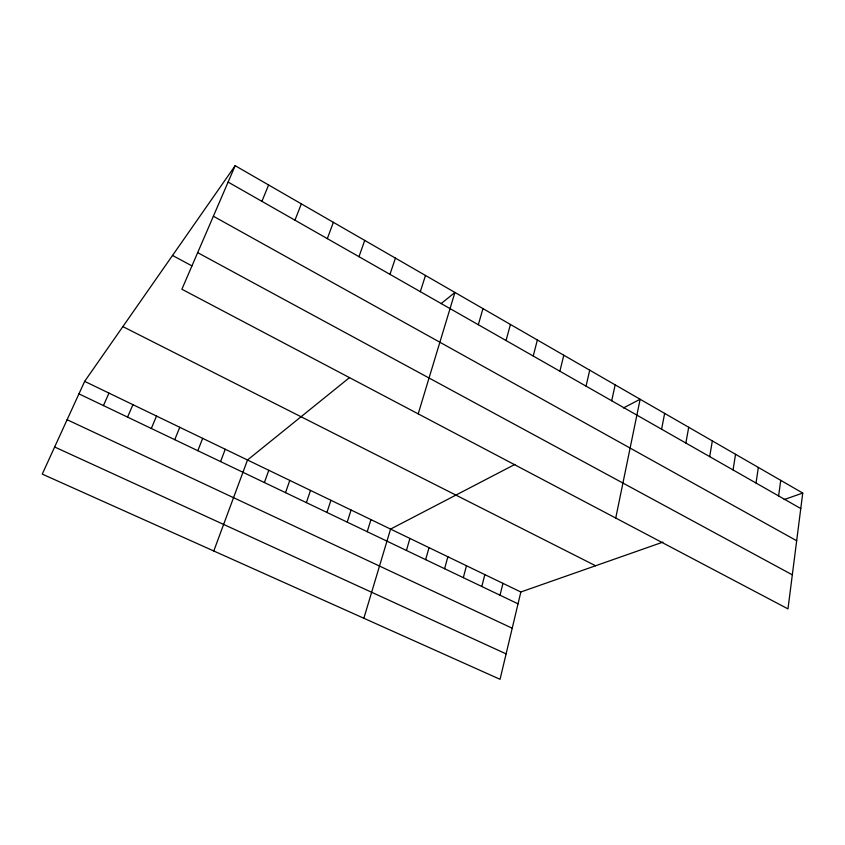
<?xml version="1.0" encoding="UTF-8"?>
<svg xmlns="http://www.w3.org/2000/svg" width="845" height="845" viewBox="0 0 845 845"><rect width="100%" height="100%" fill="white"/><g stroke="black" fill="none" stroke-linecap="round" stroke-linejoin="round"><path stroke-width="1.27" d="M802.75 493.047L787.984 608.886L181.886 289.233L235.174 165.694L802.75 493.047L784.149 499.575M778.604 495.92L780.748 480.351M756.032 483.055L758.345 467.433M733.059 469.957L735.551 454.283M709.673 456.617L712.346 440.9M685.855 443.044L688.717 427.274M661.593 429.207L664.645 413.395M615.741 518.048L640.14 399.252L623.409 407.955M611.695 400.762L615.171 384.855M586.039 386.133L589.726 370.184M662.924 542.12L520.847 591.996L500.05 679.306L42.25 474.108L84.658 381.359L235.174 165.694M559.886 371.23L563.795 355.227M500.029 595.218L502.955 583.356M481.798 586.493L484.829 574.6M533.227 356.03L537.367 339.986M463.324 577.663L466.472 565.738M506.049 340.535L510.433 324.448M444.607 568.717L447.861 556.749M425.648 559.644L429.017 547.644M478.323 324.733L482.96 308.605M406.434 550.454L409.92 538.423M363.857 618.265L390.57 529.086L514.922 464.391M418.201 413.87L454.937 292.444L441.048 303.672M367.216 531.706L370.955 519.612M420.324 291.662L425.489 275.459M347.211 522.136L351.076 510.01M326.93 512.44L330.934 500.282M389.967 274.361L395.428 258.116M306.376 502.617L310.506 490.417M285.525 492.646L289.793 480.414M358.977 256.69L364.723 240.413M264.39 482.537L268.794 470.285M327.311 238.639L333.374 222.33M213.774 550.993L247.511 459.997L349.534 377.588M220.556 461.571L225.256 449.255M294.958 220.186L301.338 203.856M197.814 450.702L202.684 438.354M174.746 439.675L179.774 427.295M261.897 201.342L268.615 184.981M151.329 428.478L156.526 416.067M127.563 417.113L132.929 404.67M103.439 405.579L108.973 393.105M54.65 446.994L506.113 653.882M67.114 419.722L512.218 628.226M78.944 393.865L518.038 603.826M84.658 381.359L520.847 591.996M122.863 326.614L595.598 565.759M172.517 255.465L191.995 265.911M197.667 252.634L792.325 574.843M213.373 216.225L796.677 540.747M228.108 182.076L800.775 508.553"/></g></svg>
